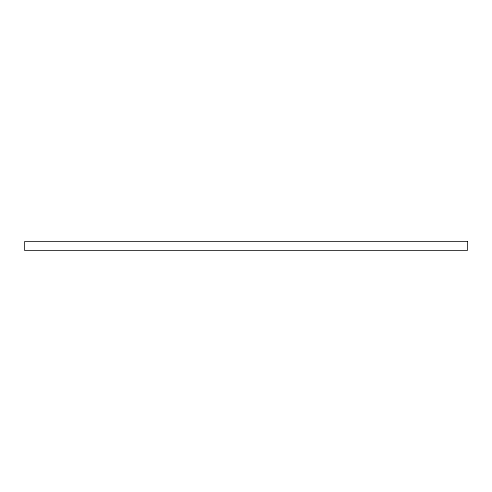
<?xml version="1.0" encoding="UTF-8"?>
<svg xmlns="http://www.w3.org/2000/svg" width="492" height="492" viewBox="0 0 492 492"><rect width="100%" height="100%" fill="white"/><g stroke="black" fill="none" stroke-linecap="round" stroke-linejoin="round"><path stroke-width="0.74" d="M467.4 241.498L24.6 241.498L24.6 250.502L467.4 250.502L467.4 241.498"/></g></svg>
